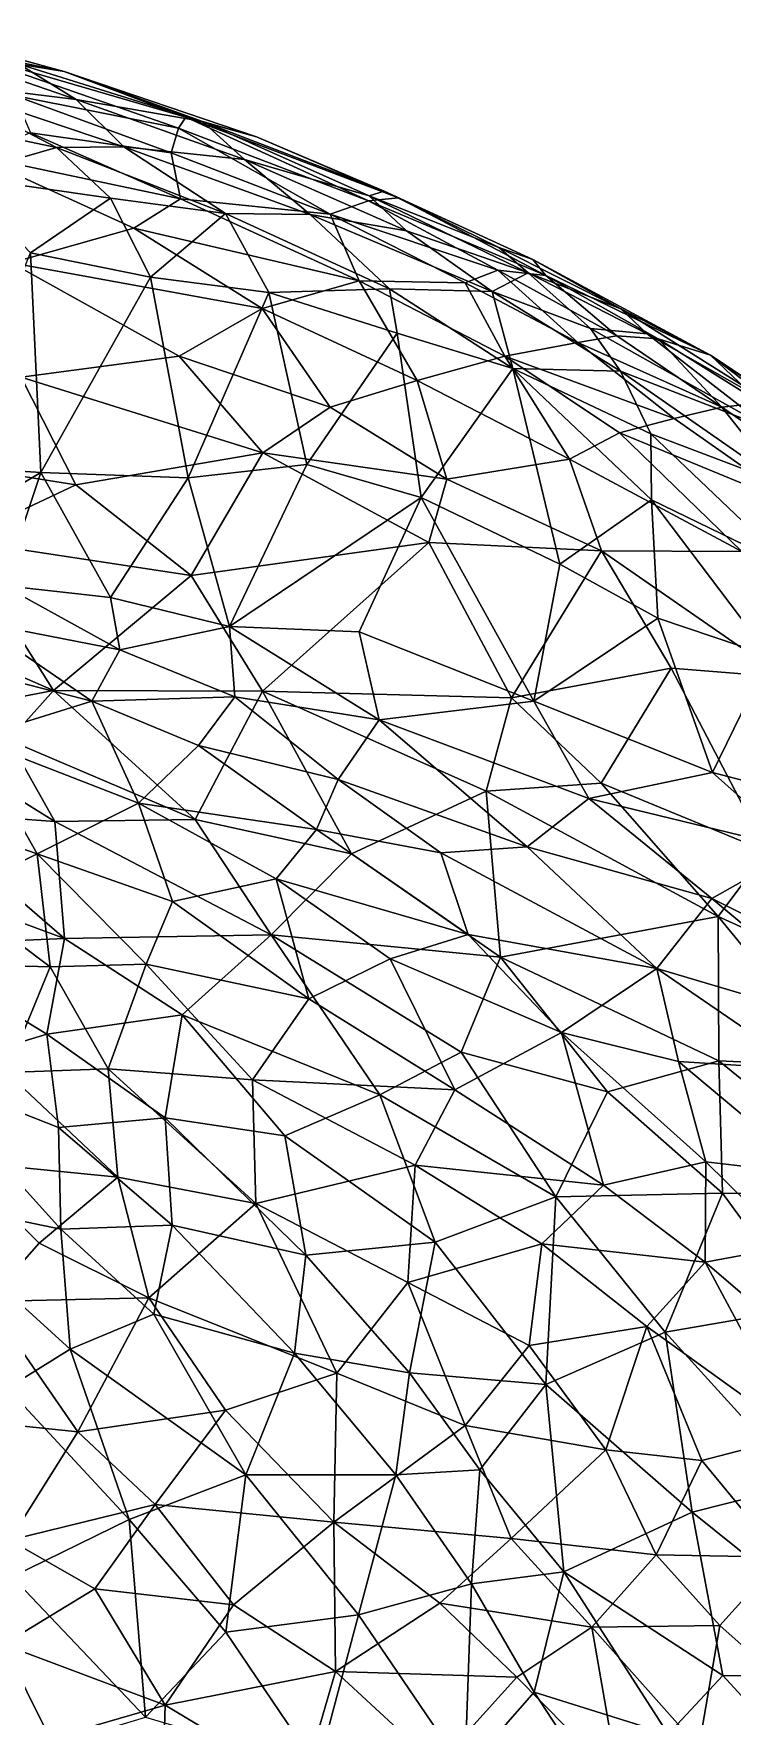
# Model space of a CAD drawing. Header units: metres. Extents: x -887 to 648, y -818 to 707.
# Drawn here: x 87.6 to 293.2, y 188.4 to 683.5 of the extents above; entities that cross this region are included whole.
import ezdxf

# ---------------------------------------------------------------- set-up
doc = ezdxf.new("R2010")
doc.units = ezdxf.units.M

msp = doc.modelspace()

# ---------------------------------------------------------------- linework, layer by layer
at = {"layer": '10k-small'}
for points in [[(96.61, 672.32, 154.28), (55.57, 683.47, 145.7), (61.65, 679.48, 197.75)], [(96.61, 672.32, 154.28), (83.3, 674.47, 103.06), (55.57, 683.47, 145.7)], [(100.07, 664.12, 54.76), (57.01, 669.42, 22.76), (48.17, 681.95, 90.36)], [(100.07, 664.12, 54.76), (48.17, 681.95, 90.36), (83.3, 674.47, 103.06)], [(130.2, 655.68, 224.73), (61.65, 679.48, 197.75), (81.98, 665.31, 250.94)], [(132.4, 658.92, 194.15), (96.61, 672.32, 154.28), (61.65, 679.48, 197.75)], [(132.4, 658.92, 194.15), (61.65, 679.48, 197.75), (130.2, 655.68, 224.73)], [(137.3, 657.62, 99.32), (100.07, 664.12, 54.76), (83.3, 674.47, 103.06)], [(137.3, 657.62, 99.32), (83.3, 674.47, 103.06), (96.61, 672.32, 154.28)], [(94.33, 649.94, -28.03), (54.55, 658.28, -29.37), (57.01, 669.42, 22.76)], [(114.16, 650.21, -1.66), (57.01, 669.42, 22.76), (100.07, 664.12, 54.76)], [(114.16, 650.21, -1.66), (94.33, 649.94, -28.03), (57.01, 669.42, 22.76)], [(153.14, 653.07, 148.47), (96.61, 672.32, 154.28), (132.4, 658.92, 194.15)], [(153.14, 653.07, 148.47), (137.3, 657.62, 99.32), (96.61, 672.32, 154.28)], [(128.03, 648.37, 265.92), (81.98, 665.31, 250.94), (86.68, 654.32, 289.06)], [(130.2, 655.68, 224.73), (81.98, 665.31, 250.94), (128.03, 648.37, 265.92)], [(149.65, 646.44, 44.14), (114.16, 650.21, -1.66), (100.07, 664.12, 54.76)], [(149.65, 646.44, 44.14), (100.07, 664.12, 54.76), (137.3, 657.62, 99.32)], [(186.08, 634.28, 230.58), (132.4, 658.92, 194.15), (130.2, 655.68, 224.73)], [(194.94, 635.13, 184.23), (153.14, 653.07, 148.47), (132.4, 658.92, 194.15)], [(194.94, 635.13, 184.23), (132.4, 658.92, 194.15), (186.08, 634.28, 230.58)], [(94.33, 649.94, -28.03), (65.03, 641.53, -84.99), (54.55, 658.28, -29.37)], [(130.76, 634.83, 312.12), (86.68, 654.32, 289.06), (69.85, 647.76, 324.34)], [(130.76, 634.83, 312.12), (128.03, 648.37, 265.92), (86.68, 654.32, 289.06)], [(174.85, 630.34, 276.46), (130.2, 655.68, 224.73), (128.03, 648.37, 265.92)], [(186.08, 634.28, 230.58), (130.2, 655.68, 224.73), (174.85, 630.34, 276.46)], [(190.73, 637.12, 128.17), (186.26, 635.79, 72.33), (137.3, 657.62, 99.32)], [(186.26, 635.79, 72.33), (149.65, 646.44, 44.14), (137.3, 657.62, 99.32)], [(190.73, 637.12, 128.17), (137.3, 657.62, 99.32), (153.14, 653.07, 148.47)], [(110.19, 635.06, -67), (65.03, 641.53, -84.99), (94.33, 649.94, -28.03)], [(144.04, 630.52, -45.42), (94.33, 649.94, -28.03), (114.16, 650.21, -1.66)], [(144.04, 630.52, -45.42), (110.19, 635.06, -67), (94.33, 649.94, -28.03)], [(168.98, 630.25, -6.62), (114.16, 650.21, -1.66), (149.65, 646.44, 44.14)], [(168.98, 630.25, -6.62), (144.04, 630.52, -45.42), (114.16, 650.21, -1.66)], [(194.94, 635.13, 184.23), (190.73, 637.12, 128.17), (153.14, 653.07, 148.47)], [(117.08, 626.21, 348.43), (69.85, 647.76, 324.34), (81.05, 616.04, 401.31)], [(130.76, 634.83, 312.12), (69.85, 647.76, 324.34), (117.08, 626.21, 348.43)], [(174.85, 630.34, 276.46), (128.03, 648.37, 265.92), (130.76, 634.83, 312.12)], [(197.32, 625.44, 29.58), (168.98, 630.25, -6.62), (149.65, 646.44, 44.14)], [(197.32, 625.44, 29.58), (149.65, 646.44, 44.14), (186.26, 635.79, 72.33)], [(110.19, 635.06, -67), (86.62, 618.97, -140.98), (65.03, 641.53, -84.99)], [(122, 611.79, -130.26), (86.62, 618.97, -140.98), (110.19, 635.06, -67)], [(144.04, 630.52, -45.42), (122, 611.79, -130.26), (110.19, 635.06, -67)], [(183.35, 610.75, 330.82), (130.76, 634.83, 312.12), (117.08, 626.21, 348.43)], [(183.35, 610.75, 330.82), (174.85, 630.34, 276.46), (130.76, 634.83, 312.12)], [(224.12, 613.92, 254.94), (186.08, 634.28, 230.58), (174.85, 630.34, 276.46)], [(238.27, 612.32, 220.22), (194.94, 635.13, 184.23), (186.08, 634.28, 230.58)], [(238.27, 612.32, 220.22), (186.08, 634.28, 230.58), (224.12, 613.92, 254.94)], [(224.45, 620.6, 108.51), (186.26, 635.79, 72.33), (190.73, 637.12, 128.17)], [(233.07, 613.12, 65.03), (186.26, 635.79, 72.33), (224.45, 620.6, 108.51)], [(233.07, 613.12, 65.03), (197.32, 625.44, 29.58), (186.26, 635.79, 72.33)], [(234.43, 617.05, 165.49), (190.73, 637.12, 128.17), (194.94, 635.13, 184.23)], [(234.43, 617.05, 165.49), (224.45, 620.6, 108.51), (190.73, 637.12, 128.17)], [(238.27, 612.32, 220.22), (234.43, 617.05, 165.49), (194.94, 635.13, 184.23)], [(156.83, 607.29, -105.39), (122, 611.79, -130.26), (144.04, 630.52, -45.42)], [(192.3, 608.44, -56.25), (156.83, 607.29, -105.39), (144.04, 630.52, -45.42)], [(192.3, 608.44, -56.25), (144.04, 630.52, -45.42), (168.98, 630.25, -6.62)], [(222.52, 607.65, -4.46), (168.98, 630.25, -6.62), (197.32, 625.44, 29.58)], [(222.52, 607.65, -4.46), (192.3, 608.44, -56.25), (168.98, 630.25, -6.62)], [(214.56, 610.14, 290.45), (174.85, 630.34, 276.46), (183.35, 610.75, 330.82)], [(224.12, 613.92, 254.94), (174.85, 630.34, 276.46), (214.56, 610.14, 290.45)], [(154.82, 602.59, 377.83), (117.08, 626.21, 348.43), (81.05, 616.04, 401.31)], [(183.35, 610.75, 330.82), (117.08, 626.21, 348.43), (154.82, 602.59, 377.83)], [(233.07, 613.12, 65.03), (222.52, 607.65, -4.46), (197.32, 625.44, 29.58)], [(89.69, 554.38, -325.12), (61.1, 556.2, -338.67), (86.62, 618.97, -140.98)], [(122, 611.79, -130.26), (89.69, 554.38, -325.12), (86.62, 618.97, -140.98)], [(260.37, 602.52, 122.98), (224.45, 620.6, 108.51), (234.43, 617.05, 165.49)], [(260.37, 602.52, 122.98), (233.07, 613.12, 65.03), (224.45, 620.6, 108.51)], [(130.36, 588.58, 426.9), (81.05, 616.04, 401.31), (83.94, 582.41, 470.34)], [(154.82, 602.59, 377.83), (81.05, 616.04, 401.31), (130.36, 588.58, 426.9)], [(247.73, 592.59, 295.66), (224.12, 613.92, 254.94), (214.56, 610.14, 290.45)], [(259.15, 594.55, 262.95), (238.27, 612.32, 220.22), (224.12, 613.92, 254.94)], [(259.15, 594.55, 262.95), (224.12, 613.92, 254.94), (247.73, 592.59, 295.66)], [(286.71, 588.84, 178.04), (260.37, 602.52, 122.98), (234.43, 617.05, 165.49)], [(286.71, 588.84, 178.04), (234.43, 617.05, 165.49), (238.27, 612.32, 220.22)], [(133.03, 552.78, -288.99), (89.69, 554.38, -325.12), (122, 611.79, -130.26)], [(156.83, 607.29, -105.39), (133.03, 552.78, -288.99), (122, 611.79, -130.26)], [(200.4, 581.44, 384.67), (183.35, 610.75, 330.82), (154.82, 602.59, 377.83)], [(226.19, 588.62, 340.3), (183.35, 610.75, 330.82), (200.4, 581.44, 384.67)], [(226.19, 588.62, 340.3), (214.56, 610.14, 290.45), (183.35, 610.75, 330.82)], [(247.73, 592.59, 295.66), (214.56, 610.14, 290.45), (226.19, 588.62, 340.3)], [(251.38, 596.7, 20.47), (222.52, 607.65, -4.46), (233.07, 613.12, 65.03)], [(268.11, 595.16, 75.38), (233.07, 613.12, 65.03), (260.37, 602.52, 122.98)], [(268.11, 595.16, 75.38), (251.38, 596.7, 20.47), (233.07, 613.12, 65.03)], [(271.33, 593.71, 227.91), (238.27, 612.32, 220.22), (259.15, 594.55, 262.95)], [(286.71, 588.84, 178.04), (238.27, 612.32, 220.22), (271.33, 593.71, 227.91)], [(167.92, 556.69, -237.15), (133.03, 552.78, -288.99), (156.83, 607.29, -105.39)], [(194.5, 595.31, -94.65), (156.83, 607.29, -105.39), (192.3, 608.44, -56.25)], [(194.5, 595.31, -94.65), (167.92, 556.69, -237.15), (156.83, 607.29, -105.39)], [(228.58, 584.92, -76.37), (192.3, 608.44, -56.25), (222.52, 607.65, -4.46)], [(228.58, 584.92, -76.37), (194.5, 595.31, -94.65), (192.3, 608.44, -56.25)], [(260.22, 584.15, -17.28), (228.58, 584.92, -76.37), (222.52, 607.65, -4.46)], [(260.22, 584.15, -17.28), (222.52, 607.65, -4.46), (251.38, 596.7, 20.47)], [(174.87, 573.58, 422.73), (154.82, 602.59, 377.83), (130.36, 588.58, 426.9)], [(200.4, 581.44, 384.67), (154.82, 602.59, 377.83), (174.87, 573.58, 422.73)], [(309.28, 571.74, 101.6), (260.37, 602.52, 122.98), (286.71, 588.84, 178.04)], [(309.28, 571.74, 101.6), (268.11, 595.16, 75.38), (260.37, 602.52, 122.98)], [(201.56, 546.96, -220.42), (167.92, 556.69, -237.15), (194.5, 595.31, -94.65)], [(228.58, 584.92, -76.37), (201.56, 546.96, -220.42), (194.5, 595.31, -94.65)], [(290.03, 573.59, 278.05), (259.15, 594.55, 262.95), (247.73, 592.59, 295.66)], [(304.08, 567.18, 30.46), (251.38, 596.7, 20.47), (268.11, 595.16, 75.38)], [(304.08, 567.18, 30.46), (260.22, 584.15, -17.28), (251.38, 596.7, 20.47)], [(290.03, 573.59, 278.05), (271.33, 593.71, 227.91), (259.15, 594.55, 262.95)], [(309.28, 571.74, 101.6), (304.08, 567.18, 30.46), (268.11, 595.16, 75.38)], [(276.06, 570.23, 317.49), (247.73, 592.59, 295.66), (226.19, 588.62, 340.3)], [(290.03, 573.59, 278.05), (247.73, 592.59, 295.66), (276.06, 570.23, 317.49)], [(301.44, 574.9, 234.75), (286.71, 588.84, 178.04), (271.33, 593.71, 227.91)], [(301.44, 574.9, 234.75), (271.33, 593.71, 227.91), (290.03, 573.59, 278.05)], [(155.02, 560.15, 463), (130.36, 588.58, 426.9), (83.94, 582.41, 470.34)], [(174.87, 573.58, 422.73), (130.36, 588.58, 426.9), (155.02, 560.15, 463)], [(245.26, 558.28, 387.99), (226.19, 588.62, 340.3), (200.4, 581.44, 384.67)], [(242.4, 527.38, -215.35), (201.56, 546.96, -220.42), (228.58, 584.92, -76.37)], [(259.93, 566.05, 353.12), (226.19, 588.62, 340.3), (245.26, 558.28, 387.99)], [(276.06, 570.23, 317.49), (226.19, 588.62, 340.3), (259.93, 566.05, 353.12)], [(269.37, 546.29, -120.77), (242.4, 527.38, -215.35), (228.58, 584.92, -76.37)], [(269.17, 565.69, -64.45), (228.58, 584.92, -76.37), (260.22, 584.15, -17.28)], [(269.37, 546.29, -120.77), (228.58, 584.92, -76.37), (269.17, 565.69, -64.45)], [(347.17, 548.03, 127.15), (286.71, 588.84, 178.04), (328.59, 561.01, 196.41)], [(328.59, 561.01, 196.41), (286.71, 588.84, 178.04), (301.44, 574.9, 234.75)], [(347.17, 548.03, 127.15), (309.28, 571.74, 101.6), (286.71, 588.84, 178.04)], [(100.01, 550.73, 516.77), (83.94, 582.41, 470.34), (22.09, 563.09, 539.45)], [(155.02, 560.15, 463), (83.94, 582.41, 470.34), (100.01, 550.73, 516.77)], [(209.15, 552.39, 433.3), (200.4, 581.44, 384.67), (174.87, 573.58, 422.73)], [(245.26, 558.28, 387.99), (200.4, 581.44, 384.67), (209.15, 552.39, 433.3)], [(307.75, 551.11, -29), (260.22, 584.15, -17.28), (304.08, 567.18, 30.46)], [(307.75, 551.11, -29), (269.17, 565.69, -64.45), (260.22, 584.15, -17.28)], [(333.98, 543.58, 283.19), (301.44, 574.9, 234.75), (290.03, 573.59, 278.05)], [(209.15, 552.39, 433.3), (174.87, 573.58, 422.73), (155.02, 560.15, 463)], [(313.47, 543.92, 326.39), (276.06, 570.23, 317.49), (259.93, 566.05, 353.12)], [(313.47, 543.92, 326.39), (290.03, 573.59, 278.05), (276.06, 570.23, 317.49)], [(333.98, 543.58, 283.19), (290.03, 573.59, 278.05), (313.47, 543.92, 326.39)], [(295.99, 531.14, 380.99), (259.93, 566.05, 353.12), (245.26, 558.28, 387.99)], [(313.47, 543.92, 326.39), (259.93, 566.05, 353.12), (295.99, 531.14, 380.99)], [(310.55, 526.31, -101.39), (269.17, 565.69, -64.45), (307.75, 551.11, -29)], [(310.55, 526.31, -101.39), (269.37, 546.29, -120.77), (269.17, 565.69, -64.45)], [(100.01, 550.73, 516.77), (22.09, 563.09, 539.45), (65.45, 534.42, 563.93)], [(155.02, 560.15, 463), (100.01, 550.73, 516.77), (133.94, 524.1, 537.48)], [(203.86, 533.81, 469.56), (155.02, 560.15, 463), (133.94, 524.1, 537.48)], [(209.15, 552.39, 433.3), (155.02, 560.15, 463), (203.86, 533.81, 469.56)], [(89.69, 554.38, -325.12), (51.85, 531.81, -420.75), (61.1, 556.2, -338.67)], [(167.92, 556.69, -237.15), (145.23, 509.09, -408.83), (133.03, 552.78, -288.99)], [(201.56, 546.96, -220.42), (145.23, 509.09, -408.83), (167.92, 556.69, -237.15)], [(254.7, 531.33, 428.07), (245.26, 558.28, 387.99), (209.15, 552.39, 433.3)], [(295.99, 531.14, 380.99), (245.26, 558.28, 387.99), (254.7, 531.33, 428.07)], [(89.69, 554.38, -325.12), (78.58, 521.16, -438.68), (51.85, 531.81, -420.75)], [(133.94, 524.1, 537.48), (100.01, 550.73, 516.77), (65.45, 534.42, 563.93)], [(110.18, 517.61, -421.66), (78.58, 521.16, -438.68), (89.69, 554.38, -325.12)], [(133.03, 552.78, -288.99), (110.18, 517.61, -421.66), (89.69, 554.38, -325.12)], [(145.23, 509.09, -408.83), (110.18, 517.61, -421.66), (133.03, 552.78, -288.99)], [(254.7, 531.33, 428.07), (209.15, 552.39, 433.3), (203.86, 533.81, 469.56)], [(201.56, 546.96, -220.42), (183.38, 507.49, -364.33), (145.23, 509.09, -408.83)], [(234.73, 487.09, -346.74), (183.38, 507.49, -364.33), (201.56, 546.96, -220.42)], [(242.4, 527.38, -215.35), (234.73, 487.09, -346.74), (201.56, 546.96, -220.42)], [(271.21, 511.51, -213.09), (242.4, 527.38, -215.35), (269.37, 546.29, -120.77)], [(304.06, 500.43, -185.71), (271.21, 511.51, -213.09), (269.37, 546.29, -120.77)], [(310.55, 526.31, -101.39), (304.06, 500.43, -185.71), (269.37, 546.29, -120.77)], [(93.41, 490.23, 613.95), (65.45, 534.42, 563.93), (48.15, 509.96, 609.98)], [(133.94, 524.1, 537.48), (65.45, 534.42, 563.93), (93.41, 490.23, 613.95)], [(203.86, 533.81, 469.56), (133.94, 524.1, 537.48), (154.95, 490.04, 574.49)], [(228.18, 488.05, 519.62), (203.86, 533.81, 469.56), (154.95, 490.04, 574.49)], [(254.7, 531.33, 428.07), (203.86, 533.81, 469.56), (228.18, 488.05, 519.62)], [(275.19, 496.76, 462.43), (254.7, 531.33, 428.07), (228.18, 488.05, 519.62)], [(308.3, 494.11, 431.42), (295.99, 531.14, 380.99), (254.7, 531.33, 428.07)], [(308.3, 494.11, 431.42), (254.7, 531.33, 428.07), (275.19, 496.76, 462.43)], [(271.21, 511.51, -213.09), (234.73, 487.09, -346.74), (242.4, 527.38, -215.35)], [(112.95, 502.16, -460.91), (70.72, 510.44, -470.56), (78.58, 521.16, -438.68)], [(112.95, 502.16, -460.91), (78.58, 521.16, -438.68), (110.18, 517.61, -421.66)], [(154.95, 490.04, 574.49), (133.94, 524.1, 537.48), (93.41, 490.23, 613.95)], [(145.23, 509.09, -408.83), (112.95, 502.16, -460.91), (110.18, 517.61, -421.66)], [(93.41, 490.23, 613.95), (48.15, 509.96, 609.98), (46.36, 481.2, 648.12)], [(104.66, 487.1, -499.47), (68.1, 496.53, -500.07), (70.72, 510.44, -470.56)], [(112.95, 502.16, -460.91), (104.66, 487.1, -499.47), (70.72, 510.44, -470.56)], [(287.37, 466.07, -318.02), (234.73, 487.09, -346.74), (271.21, 511.51, -213.09)], [(304.06, 500.43, -185.71), (287.37, 466.07, -318.02), (271.21, 511.51, -213.09)], [(146.77, 488.4, -460.64), (112.95, 502.16, -460.91), (145.23, 509.09, -408.83)], [(189.21, 481.58, -428.31), (146.77, 488.4, -460.64), (145.23, 509.09, -408.83)], [(189.21, 481.58, -428.31), (145.23, 509.09, -408.83), (183.38, 507.49, -364.33)], [(234.73, 487.09, -346.74), (189.21, 481.58, -428.31), (183.38, 507.49, -364.33)], [(146.77, 488.4, -460.64), (104.66, 487.1, -499.47), (112.95, 502.16, -460.91)], [(340.77, 452.17, -255.38), (287.37, 466.07, -318.02), (304.06, 500.43, -185.71)], [(104.66, 487.1, -499.47), (69.41, 476.07, -533.71), (68.1, 496.53, -500.07)], [(275.19, 496.76, 462.43), (228.18, 488.05, 519.62), (254.52, 462.93, 531.44)], [(303.34, 442.83, 510.73), (275.19, 496.76, 462.43), (254.52, 462.93, 531.44)], [(308.3, 494.11, 431.42), (275.19, 496.76, 462.43), (303.34, 442.83, 510.73)], [(93.41, 490.23, 613.95), (46.36, 481.2, 648.12), (80.37, 475.58, 639.66)], [(135.15, 452.25, 638.01), (93.41, 490.23, 613.95), (80.37, 475.58, 639.66)], [(154.95, 490.04, 574.49), (93.41, 490.23, 613.95), (135.15, 452.25, 638.01)], [(118.42, 457.11, -539.12), (69.41, 476.07, -533.71), (104.66, 487.1, -499.47)], [(146.77, 488.4, -460.64), (136.11, 474.08, -500.25), (104.66, 487.1, -499.47)], [(136.11, 474.08, -500.25), (118.42, 457.11, -539.12), (104.66, 487.1, -499.47)], [(181.15, 442.13, 618.9), (154.95, 490.04, 574.49), (135.15, 452.25, 638.01)], [(177.15, 464.01, -481.07), (136.11, 474.08, -500.25), (146.77, 488.4, -460.64)], [(189.21, 481.58, -428.31), (177.15, 464.01, -481.07), (146.77, 488.4, -460.64)], [(220.72, 460.61, 564.15), (154.95, 490.04, 574.49), (181.15, 442.13, 618.9)], [(228.18, 488.05, 519.62), (154.95, 490.04, 574.49), (220.72, 460.61, 564.15)], [(250.96, 458.47, -397.26), (189.21, 481.58, -428.31), (234.73, 487.09, -346.74)], [(254.52, 462.93, 531.44), (228.18, 488.05, 519.62), (220.72, 460.61, 564.15)], [(287.37, 466.07, -318.02), (250.96, 458.47, -397.26), (234.73, 487.09, -346.74)], [(93.85, 451.65, 660.44), (46.36, 481.2, 648.12), (53.44, 454.6, 673.32)], [(93.85, 451.65, 660.44), (80.37, 475.58, 639.66), (46.36, 481.2, 648.12)], [(232.83, 444.27, -456.39), (177.15, 464.01, -481.07), (189.21, 481.58, -428.31)], [(250.96, 458.47, -397.26), (232.83, 444.27, -456.39), (189.21, 481.58, -428.31)], [(88.62, 442.19, -571.25), (44.19, 457.33, -564.92), (69.41, 476.07, -533.71)], [(118.42, 457.11, -539.12), (88.62, 442.19, -571.25), (69.41, 476.07, -533.71)], [(135.15, 452.25, 638.01), (80.37, 475.58, 639.66), (93.85, 451.65, 660.44)], [(170.83, 449.32, -513.62), (118.42, 457.11, -539.12), (136.11, 474.08, -500.25)], [(177.15, 464.01, -481.07), (170.83, 449.32, -513.62), (136.11, 474.08, -500.25)], [(312.73, 443.47, -332.52), (250.96, 458.47, -397.26), (287.37, 466.07, -318.02)], [(340.77, 452.17, -255.38), (312.73, 443.47, -332.52), (287.37, 466.07, -318.02)], [(207.43, 442.46, -489.62), (170.83, 449.32, -513.62), (177.15, 464.01, -481.07)], [(232.83, 444.27, -456.39), (207.43, 442.46, -489.62), (177.15, 464.01, -481.07)], [(224.91, 411.8, 621.29), (220.72, 460.61, 564.15), (181.15, 442.13, 618.9)], [(289.01, 423.75, 550.77), (254.52, 462.93, 531.44), (220.72, 460.61, 564.15)], [(289.01, 423.75, 550.77), (220.72, 460.61, 564.15), (224.91, 411.8, 621.29)], [(303.34, 442.83, 510.73), (254.52, 462.93, 531.44), (289.01, 423.75, 550.77)], [(88.62, 442.19, -571.25), (64.18, 430.11, -591.28), (44.19, 457.33, -564.92)], [(128.47, 428.1, -569.48), (88.62, 442.19, -571.25), (118.42, 457.11, -539.12)], [(158.96, 434.77, -543.6), (128.47, 428.1, -569.48), (118.42, 457.11, -539.12)], [(170.83, 449.32, -513.62), (158.96, 434.77, -543.6), (118.42, 457.11, -539.12)], [(287.15, 429.07, -409.46), (232.83, 444.27, -456.39), (250.96, 458.47, -397.26)], [(312.73, 443.47, -332.52), (287.15, 429.07, -409.46), (250.96, 458.47, -397.26)], [(96.7, 417.28, 691.61), (53.44, 454.6, 673.32), (44.72, 436.51, 691.49)], [(96.7, 417.28, 691.61), (93.85, 451.65, 660.44), (53.44, 454.6, 673.32)], [(157.5, 418.33, 661.53), (135.15, 452.25, 638.01), (93.85, 451.65, 660.44)], [(96.7, 417.28, 691.61), (157.5, 418.33, 661.53), (93.85, 451.65, 660.44)], [(181.15, 442.13, 618.9), (135.15, 452.25, 638.01), (157.5, 418.33, 661.53)], [(215.48, 418.45, -520.43), (158.96, 434.77, -543.6), (170.83, 449.32, -513.62)], [(215.48, 418.45, -520.43), (170.83, 449.32, -513.62), (207.43, 442.46, -489.62)], [(92.46, 408.92, -603.88), (64.18, 430.11, -591.28), (88.62, 442.19, -571.25)], [(120.71, 409.69, -592.24), (92.46, 408.92, -603.88), (88.62, 442.19, -571.25)], [(128.47, 428.1, -569.48), (120.71, 409.69, -592.24), (88.62, 442.19, -571.25)], [(224.91, 411.8, 621.29), (181.15, 442.13, 618.9), (157.5, 418.33, 661.53)], [(270.95, 408.48, -475.07), (207.43, 442.46, -489.62), (232.83, 444.27, -456.39)], [(270.95, 408.48, -475.07), (215.48, 418.45, -520.43), (207.43, 442.46, -489.62)], [(287.15, 429.07, -409.46), (270.95, 408.48, -475.07), (232.83, 444.27, -456.39)], [(344.73, 400.28, -377.64), (287.15, 429.07, -409.46), (312.73, 443.47, -332.52)], [(337.79, 401.59, 527.16), (303.34, 442.83, 510.73), (289.01, 423.75, 550.77)], [(48.76, 415.21, 705.53), (96.7, 417.28, 691.61), (44.72, 436.51, 691.49)], [(168.52, 399.49, -577.91), (128.47, 428.1, -569.48), (158.96, 434.77, -543.6)], [(192.49, 411.31, -548.56), (168.52, 399.49, -577.91), (158.96, 434.77, -543.6)], [(215.48, 418.45, -520.43), (192.49, 411.31, -548.56), (158.96, 434.77, -543.6)], [(92.46, 408.92, -603.88), (51.93, 410.01, -613.01), (64.18, 430.11, -591.28)], [(168.52, 399.49, -577.91), (120.71, 409.69, -592.24), (128.47, 428.1, -569.48)], [(334.36, 389.65, -415.7), (270.95, 408.48, -475.07), (287.15, 429.07, -409.46)], [(344.73, 400.28, -377.64), (334.36, 389.65, -415.7), (287.15, 429.07, -409.46)], [(289.16, 381.3, 599.65), (289.01, 423.75, 550.77), (224.91, 411.8, 621.29)], [(337.79, 401.59, 527.16), (289.01, 423.75, 550.77), (325.24, 379.58, 566.41)], [(325.24, 379.58, 566.41), (289.01, 423.75, 550.77), (289.16, 381.3, 599.65)], [(91.51, 389.13, 713.36), (96.7, 417.28, 691.61), (48.76, 415.21, 705.53)], [(91.51, 389.13, 713.36), (131.31, 394.81, 695.38), (96.7, 417.28, 691.61)], [(131.31, 394.81, 695.38), (157.5, 418.33, 661.53), (96.7, 417.28, 691.61)], [(189.44, 371.27, 682.8), (157.5, 418.33, 661.53), (131.31, 394.81, 695.38)], [(224.91, 411.8, 621.29), (157.5, 418.33, 661.53), (213.36, 383.82, 657.64)], [(189.44, 371.27, 682.8), (213.36, 383.82, 657.64), (157.5, 418.33, 661.53)], [(242.87, 389.64, -531.92), (192.49, 411.31, -548.56), (215.48, 418.45, -520.43)], [(270.95, 408.48, -475.07), (242.87, 389.64, -531.92), (215.48, 418.45, -520.43)], [(53.96, 377.74, 725.82), (91.51, 389.13, 713.36), (48.76, 415.21, 705.53)], [(211.51, 372.71, -575.44), (168.52, 399.49, -577.91), (192.49, 411.31, -548.56)], [(242.87, 389.64, -531.92), (211.51, 372.71, -575.44), (192.49, 411.31, -548.56)], [(256.44, 372.14, 637.01), (224.91, 411.8, 621.29), (213.36, 383.82, 657.64)], [(289.16, 381.3, 599.65), (224.91, 411.8, 621.29), (256.44, 372.14, 637.01)], [(79.7, 377.84, -633.33), (51.93, 410.01, -613.01), (92.46, 408.92, -603.88)], [(79.7, 377.84, -633.33), (92.46, 408.92, -603.88), (109.53, 378.94, -623.74)], [(109.53, 378.94, -623.74), (92.46, 408.92, -603.88), (120.71, 409.69, -592.24)], [(151.99, 375.63, -608.31), (109.53, 378.94, -623.74), (120.71, 409.69, -592.24)], [(151.99, 375.63, -608.31), (120.71, 409.69, -592.24), (168.52, 399.49, -577.91)], [(277.29, 381.04, -505.48), (242.87, 389.64, -531.92), (270.95, 408.48, -475.07)], [(334.36, 389.65, -415.7), (314.29, 378.76, -463.5), (270.95, 408.48, -475.07)], [(314.29, 378.76, -463.5), (277.29, 381.04, -505.48), (270.95, 408.48, -475.07)], [(211.51, 372.71, -575.44), (151.99, 375.63, -608.31), (168.52, 399.49, -577.91)], [(126.29, 364.48, 717.6), (131.31, 394.81, 695.38), (91.51, 389.13, 713.36)], [(161.45, 359.17, 705.75), (131.31, 394.81, 695.38), (126.29, 364.48, 717.6)], [(161.45, 359.17, 705.75), (189.44, 371.27, 682.8), (131.31, 394.81, 695.38)], [(94.86, 361.65, 727.82), (91.51, 389.13, 713.36), (53.96, 377.74, 725.82)], [(94.86, 361.65, 727.82), (126.29, 364.48, 717.6), (91.51, 389.13, 713.36)], [(255.25, 344.68, -565.34), (211.51, 372.71, -575.44), (242.87, 389.64, -531.92)], [(285.32, 351.54, -529.7), (255.25, 344.68, -565.34), (242.87, 389.64, -531.92)], [(285.32, 351.54, -529.7), (242.87, 389.64, -531.92), (277.29, 381.04, -505.48)], [(241.18, 341.28, 673.6), (213.36, 383.82, 657.64), (189.44, 371.27, 682.8)], [(241.18, 341.28, 673.6), (256.44, 372.14, 637.01), (213.36, 383.82, 657.64)], [(290.3, 342.33, 636), (289.16, 381.3, 599.65), (256.44, 372.14, 637.01)], [(337.41, 342.1, 593.07), (289.16, 381.3, 599.65), (290.3, 342.33, 636)], [(337.41, 342.1, 593.07), (325.24, 379.58, 566.41), (289.16, 381.3, 599.65)], [(95.54, 331.7, 740.52), (53.96, 377.74, 725.82), (48.76, 341.45, 740.41)], [(95.54, 331.7, 740.52), (94.86, 361.65, 727.82), (53.96, 377.74, 725.82)], [(112.36, 347.08, -645.46), (64.78, 351.73, -653.39), (79.7, 377.84, -633.33)], [(112.36, 347.08, -645.46), (79.7, 377.84, -633.33), (109.53, 378.94, -623.74)], [(152.99, 339.34, -634.84), (109.53, 378.94, -623.74), (151.99, 375.63, -608.31)], [(152.99, 339.34, -634.84), (112.36, 347.08, -645.46), (109.53, 378.94, -623.74)], [(317.02, 347.85, -498.24), (277.29, 381.04, -505.48), (314.29, 378.76, -463.5)], [(317.02, 347.85, -498.24), (285.32, 351.54, -529.7), (277.29, 381.04, -505.48)], [(199.87, 350.56, -601.66), (151.99, 375.63, -608.31), (211.51, 372.71, -575.44)], [(152.99, 339.34, -634.84), (151.99, 375.63, -608.31), (199.87, 350.56, -601.66)], [(255.25, 344.68, -565.34), (199.87, 350.56, -601.66), (211.51, 372.71, -575.44)], [(241.18, 341.28, 673.6), (290.3, 342.33, 636), (256.44, 372.14, 637.01)], [(205.68, 327.93, 703.88), (189.44, 371.27, 682.8), (161.45, 359.17, 705.75)], [(205.68, 327.93, 703.88), (241.18, 341.28, 673.6), (189.44, 371.27, 682.8)], [(128.32, 332.93, 733.14), (126.29, 364.48, 717.6), (94.86, 361.65, 727.82)], [(95.54, 331.7, 740.52), (128.32, 332.93, 733.14), (94.86, 361.65, 727.82)], [(167.66, 324.1, 723.78), (126.29, 364.48, 717.6), (128.32, 332.93, 733.14)], [(167.66, 324.1, 723.78), (161.45, 359.17, 705.75), (126.29, 364.48, 717.6)], [(167.66, 324.1, 723.78), (205.68, 327.93, 703.88), (161.45, 359.17, 705.75)], [(89.24, 327.59, -662.53), (64.78, 351.73, -653.39), (112.36, 347.08, -645.46)], [(74.04, 310.42, -673.82), (64.78, 351.73, -653.39), (89.24, 327.59, -662.53)], [(285.17, 322.04, -556.47), (255.25, 344.68, -565.34), (285.32, 351.54, -529.7)], [(310.52, 326.78, -525.65), (285.17, 322.04, -556.47), (285.32, 351.54, -529.7)], [(317.02, 347.85, -498.24), (310.52, 326.78, -525.65), (285.32, 351.54, -529.7)], [(121.5, 311.56, -662.58), (89.24, 327.59, -662.53), (112.36, 347.08, -645.46)], [(121.5, 311.56, -662.58), (112.36, 347.08, -645.46), (152.99, 339.34, -634.84)], [(197.73, 316.03, -626.81), (152.99, 339.34, -634.84), (199.87, 350.56, -601.66)], [(197.73, 316.03, -626.81), (199.87, 350.56, -601.66), (237.1, 327.43, -593.12)], [(237.1, 327.43, -593.12), (199.87, 350.56, -601.66), (255.25, 344.68, -565.34)], [(285.17, 322.04, -556.47), (237.1, 327.43, -593.12), (255.25, 344.68, -565.34)], [(273.43, 301.43, 677.73), (290.3, 342.33, 636), (241.18, 341.28, 673.6)], [(273.43, 301.43, 677.73), (314.84, 308.6, 640.97), (290.3, 342.33, 636)], [(314.84, 308.6, 640.97), (337.41, 342.1, 593.07), (290.3, 342.33, 636)], [(98.3, 296.41, 751.81), (95.54, 331.7, 740.52), (48.76, 341.45, 740.41)], [(79.87, 284.93, 755.79), (98.3, 296.41, 751.81), (48.76, 341.45, 740.41)], [(176.75, 289.34, -652.15), (121.5, 311.56, -662.58), (152.99, 339.34, -634.84)], [(176.75, 289.34, -652.15), (152.99, 339.34, -634.84), (197.73, 316.03, -626.81)], [(238.24, 286.02, 709.8), (241.18, 341.28, 673.6), (205.68, 327.93, 703.88)], [(238.24, 286.02, 709.8), (273.43, 301.43, 677.73), (241.18, 341.28, 673.6)], [(122.96, 306.7, 744.87), (128.32, 332.93, 733.14), (95.54, 331.7, 740.52)], [(98.3, 296.41, 751.81), (122.96, 306.7, 744.87), (95.54, 331.7, 740.52)], [(164.36, 295.22, 738.67), (128.32, 332.93, 733.14), (122.96, 306.7, 744.87)], [(164.36, 295.22, 738.67), (167.66, 324.1, 723.78), (128.32, 332.93, 733.14)], [(74.04, 310.42, -673.82), (89.24, 327.59, -662.53), (121.5, 311.56, -662.58)], [(198.19, 289.5, 728.31), (205.68, 327.93, 703.88), (167.66, 324.1, 723.78)], [(233.35, 297.53, -615.19), (197.73, 316.03, -626.81), (237.1, 327.43, -593.12)], [(238.24, 286.02, 709.8), (205.68, 327.93, 703.88), (198.19, 289.5, 728.31)], [(233.35, 297.53, -615.19), (237.1, 327.43, -593.12), (267.99, 303.07, -585.53)], [(267.99, 303.07, -585.53), (237.1, 327.43, -593.12), (285.17, 322.04, -556.47)], [(310.52, 326.78, -525.65), (317.85, 294.08, -542.59), (285.17, 322.04, -556.47)], [(198.19, 289.5, 728.31), (167.66, 324.1, 723.78), (164.36, 295.22, 738.67)], [(312.48, 271.07, -563.39), (267.99, 303.07, -585.53), (285.17, 322.04, -556.47)], [(312.48, 271.07, -563.39), (285.17, 322.04, -556.47), (317.85, 294.08, -542.59)], [(214.58, 273.94, -639.92), (176.75, 289.34, -652.15), (197.73, 316.03, -626.81)], [(214.58, 273.94, -639.92), (197.73, 316.03, -626.81), (233.35, 297.53, -615.19)], [(100.62, 272.07, -684.52), (58.02, 276.55, -688.03), (74.04, 310.42, -673.82)], [(100.62, 272.07, -684.52), (74.04, 310.42, -673.82), (121.5, 311.56, -662.58)], [(100.62, 272.07, -684.52), (121.5, 311.56, -662.58), (144, 278.47, -669.93)], [(144, 278.47, -669.93), (121.5, 311.56, -662.58), (176.75, 289.34, -652.15)], [(313.97, 256.74, 671.12), (314.84, 308.6, 640.97), (273.43, 301.43, 677.73)], [(149.99, 259.5, 754.51), (122.96, 306.7, 744.87), (98.3, 296.41, 751.81)], [(149.99, 259.5, 754.51), (164.36, 295.22, 738.67), (122.96, 306.7, 744.87)], [(255.98, 266.81, -615.72), (233.35, 297.53, -615.19), (267.99, 303.07, -585.53)], [(284.18, 263.72, -593.98), (255.98, 266.81, -615.72), (267.99, 303.07, -585.53)], [(284.18, 263.72, -593.98), (267.99, 303.07, -585.53), (312.48, 271.07, -563.39)], [(255.98, 266.81, -615.72), (214.58, 273.94, -639.92), (233.35, 297.53, -615.19)], [(281.35, 248.49, 698.89), (273.43, 301.43, 677.73), (238.24, 286.02, 709.8)], [(281.35, 248.49, 698.89), (313.97, 256.74, 671.12), (273.43, 301.43, 677.73)], [(115.73, 246.32, 761.53), (98.3, 296.41, 751.81), (79.87, 284.93, 755.79)], [(115.73, 246.32, 761.53), (149.99, 259.5, 754.51), (98.3, 296.41, 751.81)], [(194.14, 259.47, 741.6), (164.36, 295.22, 738.67), (149.99, 259.5, 754.51)], [(194.14, 259.47, 741.6), (198.19, 289.5, 728.31), (164.36, 295.22, 738.67)], [(175.92, 245.58, -669.5), (144, 278.47, -669.93), (176.75, 289.34, -652.15)], [(175.92, 245.58, -669.5), (176.75, 289.34, -652.15), (214.58, 273.94, -639.92)], [(194.14, 259.47, 741.6), (218.9, 260.9, 731.03), (198.19, 289.5, 728.31)], [(218.9, 260.9, 731.03), (238.24, 286.02, 709.8), (198.19, 289.5, 728.31)], [(81.26, 229.5, 764.93), (115.73, 246.32, 761.53), (79.87, 284.93, 755.79)], [(243.59, 230.9, 729.44), (238.24, 286.02, 709.8), (218.9, 260.9, 731.03)], [(243.59, 230.9, 729.44), (281.35, 248.49, 698.89), (238.24, 286.02, 709.8)], [(123.38, 250.77, -685.37), (100.62, 272.07, -684.52), (144, 278.47, -669.93)], [(175.92, 245.58, -669.5), (123.38, 250.77, -685.37), (144, 278.47, -669.93)], [(80.56, 240.27, -695.33), (58.02, 276.55, -688.03), (100.62, 272.07, -684.52)], [(228.04, 240.73, -644.5), (175.92, 245.58, -669.5), (214.58, 273.94, -639.92)], [(228.04, 240.73, -644.5), (214.58, 273.94, -639.92), (255.98, 266.81, -615.72)], [(80.56, 240.27, -695.33), (100.62, 272.07, -684.52), (123.38, 250.77, -685.37)], [(307.67, 235.21, -584.64), (284.18, 263.72, -593.98), (312.48, 271.07, -563.39)], [(270.76, 235.92, -616.8), (228.04, 240.73, -644.5), (255.98, 266.81, -615.72)], [(270.76, 235.92, -616.8), (255.98, 266.81, -615.72), (284.18, 263.72, -593.98)], [(307.67, 235.21, -584.64), (270.76, 235.92, -616.8), (284.18, 263.72, -593.98)], [(144.16, 213.14, 763.42), (149.99, 259.5, 754.51), (115.73, 246.32, 761.53)], [(144.16, 213.14, 763.42), (183.16, 218.23, 755.28), (149.99, 259.5, 754.51)], [(183.16, 218.23, 755.28), (194.14, 259.47, 741.6), (149.99, 259.5, 754.51)], [(183.16, 218.23, 755.28), (216.42, 227.37, 742.69), (194.14, 259.47, 741.6)], [(216.42, 227.37, 742.69), (218.9, 260.9, 731.03), (194.14, 259.47, 741.6)], [(216.42, 227.37, 742.69), (243.59, 230.9, 729.44), (218.9, 260.9, 731.03)], [(341.57, 200.11, 672.5), (313.97, 256.74, 671.12), (281.35, 248.49, 698.89)], [(105.63, 225.92, -694.19), (80.56, 240.27, -695.33), (123.38, 250.77, -685.37)], [(146.36, 221.23, -684.81), (105.63, 225.92, -694.19), (123.38, 250.77, -685.37)], [(146.36, 221.23, -684.81), (123.38, 250.77, -685.37), (175.92, 245.58, -669.5)], [(290.33, 200.41, 708.33), (281.35, 248.49, 698.89), (243.59, 230.9, 729.44)], [(341.57, 200.11, 672.5), (281.35, 248.49, 698.89), (290.33, 200.41, 708.33)], [(120.51, 188.14, 767.57), (115.73, 246.32, 761.53), (81.26, 229.5, 764.93)], [(120.51, 188.14, 767.57), (144.16, 213.14, 763.42), (115.73, 246.32, 761.53)], [(176.39, 201.65, -678.02), (146.36, 221.23, -684.81), (175.92, 245.58, -669.5)], [(207.13, 221.71, -660.82), (175.92, 245.58, -669.5), (228.04, 240.73, -644.5)], [(176.39, 201.65, -678.02), (175.92, 245.58, -669.5), (207.13, 221.71, -660.82)], [(78.73, 209.56, -699.74), (80.56, 240.27, -695.33), (105.63, 225.92, -694.19)], [(251.82, 214.61, -635.98), (207.13, 221.71, -660.82), (228.04, 240.73, -644.5)], [(251.82, 214.61, -635.98), (228.04, 240.73, -644.5), (270.76, 235.92, -616.8)], [(251.82, 214.61, -635.98), (270.76, 235.92, -616.8), (289.44, 215.13, -607.4)], [(289.44, 215.13, -607.4), (270.76, 235.92, -616.8), (307.67, 235.21, -584.64)], [(315.57, 191.88, -588.82), (289.44, 215.13, -607.4), (307.67, 235.21, -584.64)], [(81.61, 176.36, 766.24), (120.51, 188.14, 767.57), (81.26, 229.5, 764.93)], [(234.84, 195.5, 741.33), (243.59, 230.9, 729.44), (216.42, 227.37, 742.69)], [(274.23, 183.16, 721.99), (243.59, 230.9, 729.44), (234.84, 195.5, 741.33)], [(274.23, 183.16, 721.99), (290.33, 200.41, 708.33), (243.59, 230.9, 729.44)], [(126.26, 191.72, -693.32), (78.73, 209.56, -699.74), (105.63, 225.92, -694.19)], [(126.26, 191.72, -693.32), (105.63, 225.92, -694.19), (146.36, 221.23, -684.81)], [(214.46, 172.32, 751.73), (216.42, 227.37, 742.69), (183.16, 218.23, 755.28)], [(214.46, 172.32, 751.73), (234.84, 195.5, 741.33), (216.42, 227.37, 742.69)], [(126.26, 191.72, -693.32), (146.36, 221.23, -684.81), (176.39, 201.65, -678.02)], [(171.16, 173.16, 762.18), (183.16, 218.23, 755.28), (144.16, 213.14, 763.42)], [(214.46, 172.32, 751.73), (183.16, 218.23, 755.28), (171.16, 173.16, 762.18)], [(229.77, 199.93, -652.19), (176.39, 201.65, -678.02), (207.13, 221.71, -660.82)], [(229.77, 199.93, -652.19), (207.13, 221.71, -660.82), (251.82, 214.61, -635.98)], [(171.16, 173.16, 762.18), (144.16, 213.14, 763.42), (120.51, 188.14, 767.57)], [(259.7, 169.62, -636.37), (229.77, 199.93, -652.19), (251.82, 214.61, -635.98)], [(283.35, 179.24, -618.35), (251.82, 214.61, -635.98), (289.44, 215.13, -607.4)], [(259.7, 169.62, -636.37), (251.82, 214.61, -635.98), (283.35, 179.24, -618.35)], [(283.35, 179.24, -618.35), (289.44, 215.13, -607.4), (315.57, 191.88, -588.82)], [(56.1, 177.84, -700.66), (78.73, 209.56, -699.74), (92.49, 181.92, -698.84)], [(92.49, 181.92, -698.84), (78.73, 209.56, -699.74), (126.26, 191.72, -693.32)], [(166.47, 167.54, -681.32), (126.26, 191.72, -693.32), (176.39, 201.65, -678.02)], [(166.47, 167.54, -681.32), (176.39, 201.65, -678.02), (206.3, 173.91, -666.4)], [(206.3, 173.91, -666.4), (176.39, 201.65, -678.02), (229.77, 199.93, -652.19)], [(259.7, 169.62, -636.37), (206.3, 173.91, -666.4), (229.77, 199.93, -652.19)], [(333.71, 153.24, 689.77), (290.33, 200.41, 708.33), (274.23, 183.16, 721.99)], [(333.71, 153.24, 689.77), (341.57, 200.11, 672.5), (290.33, 200.41, 708.33)], [(267.42, 145.85, 729.56), (234.84, 195.5, 741.33), (214.46, 172.32, 751.73)], [(267.42, 145.85, 729.56), (274.23, 183.16, 721.99), (234.84, 195.5, 741.33)], [(124.98, 148.54, -690.66), (92.49, 181.92, -698.84), (126.26, 191.72, -693.32)], [(124.98, 148.54, -690.66), (126.26, 191.72, -693.32), (166.47, 167.54, -681.32)], [(333.68, 117, -578.53), (283.35, 179.24, -618.35), (315.57, 191.88, -588.82)]]:
    msp.add_3dface(points, dxfattribs=at)

doc.saveas('drawing.dxf')
